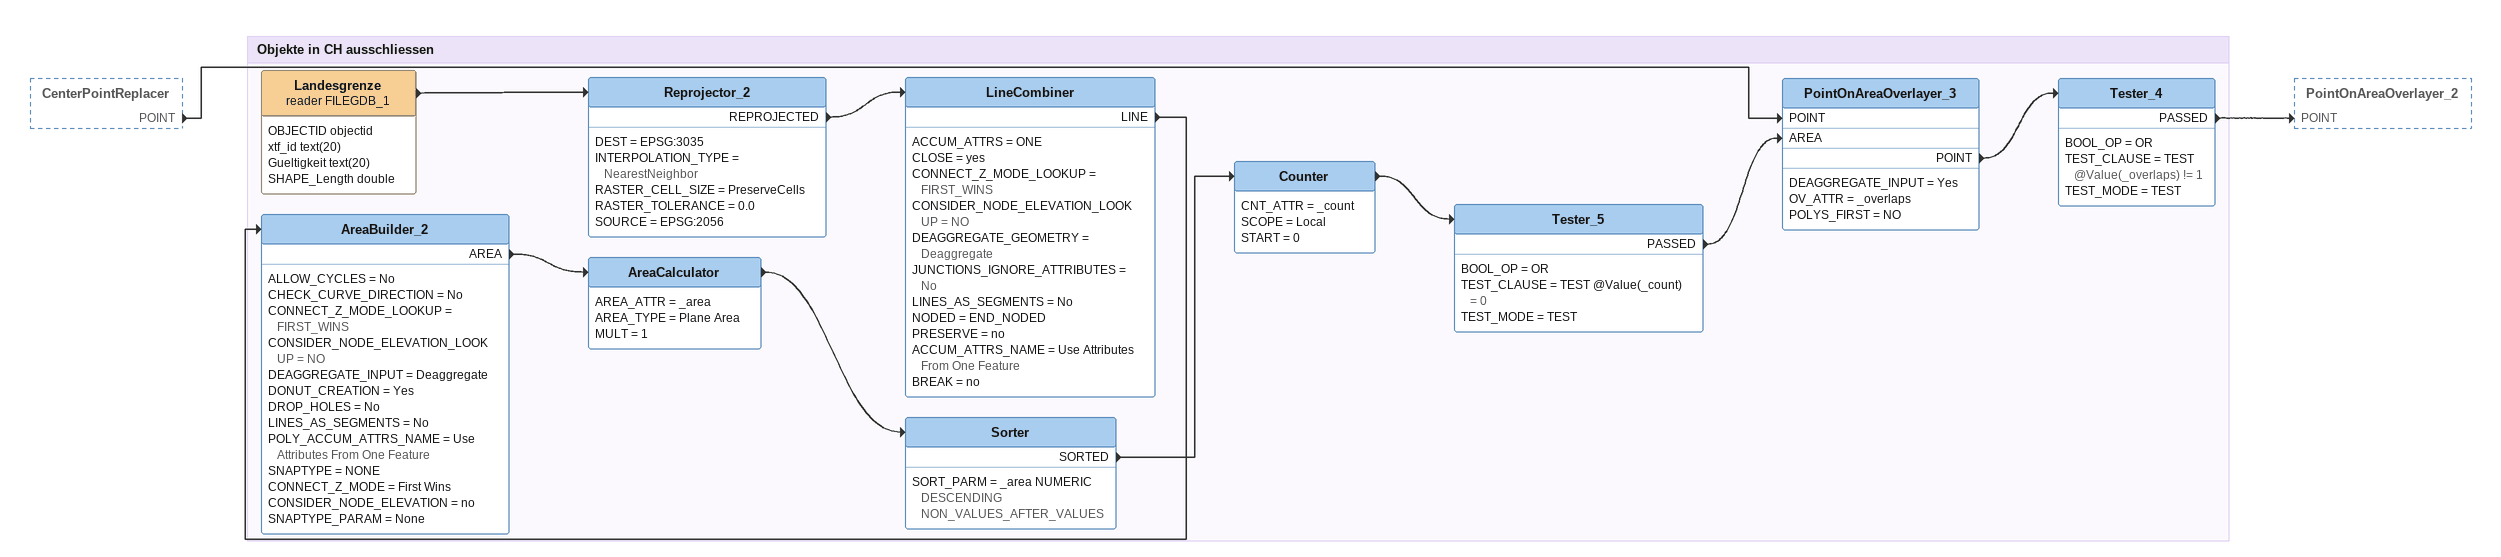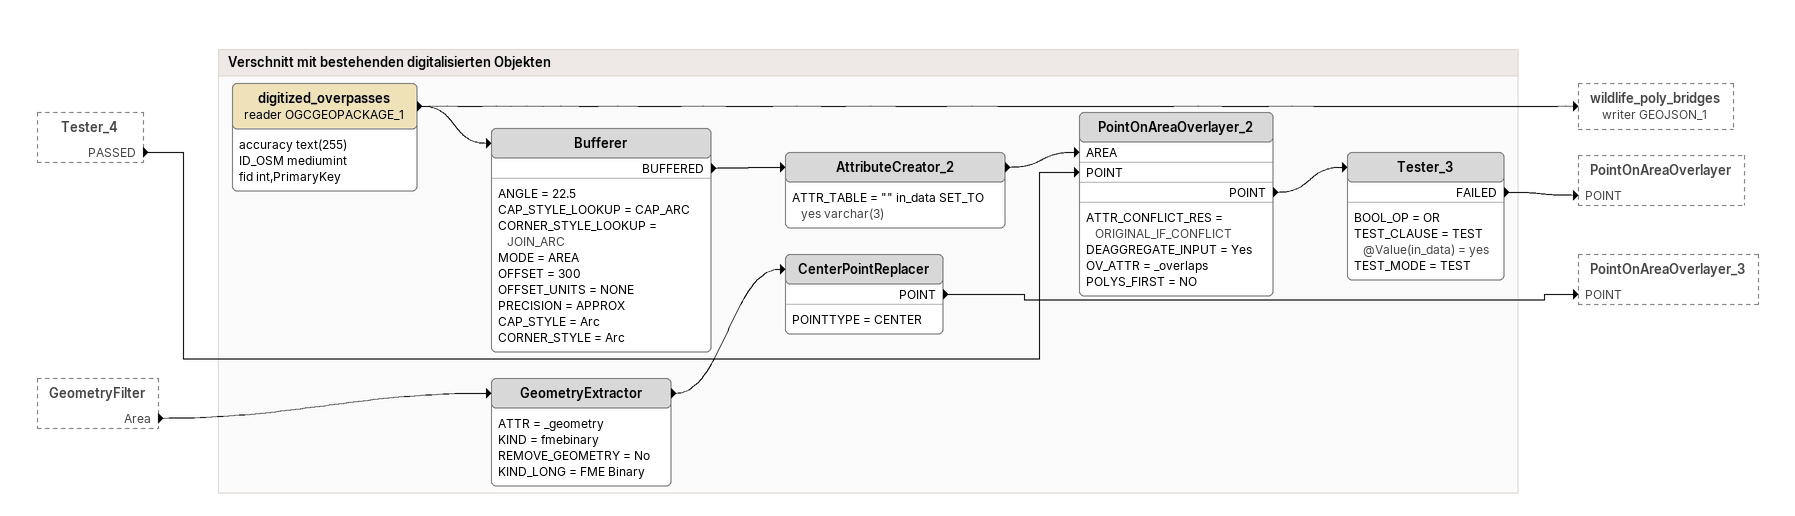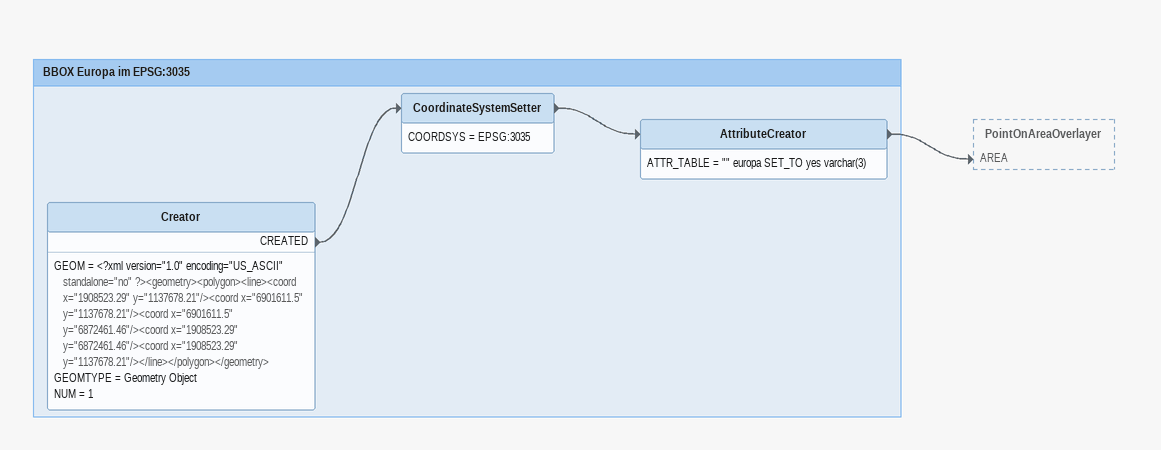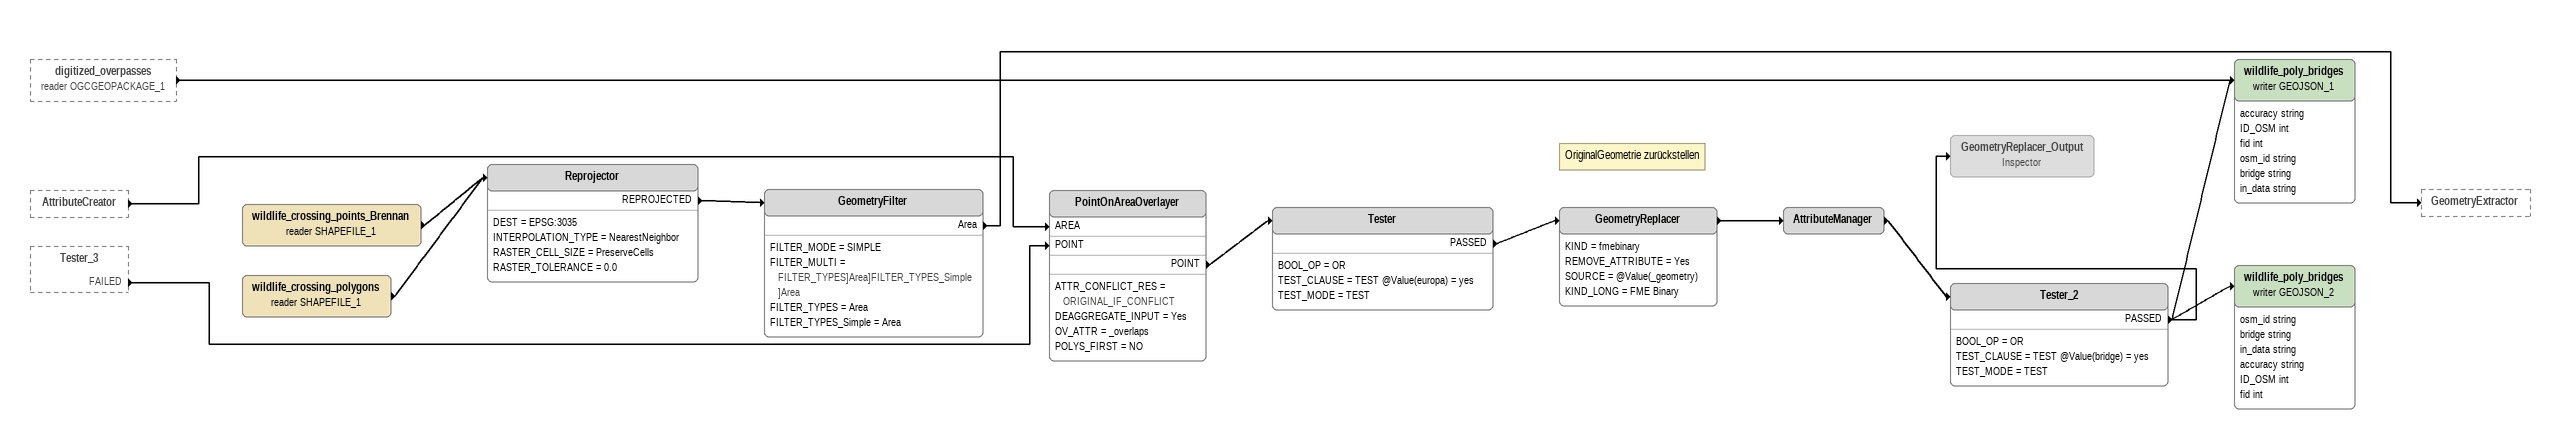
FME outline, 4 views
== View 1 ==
CenterPointReplacer [outside]
    POINT -> PointOnAreaOverlayer_3 [POINT]

Bookmark: Objekte in CH ausschliessen
Landesgrenze (reader FILEGDB_1)
    attributes: OBJECTID objectid, xtf_id text(20), Gueltigkeit text(20), SHAPE_Length double
    -> Reprojector_2
Reprojector_2
    DEST = EPSG:3035
    INTERPOLATION_TYPE = NearestNeighbor
    RASTER_CELL_SIZE = PreserveCells
    RASTER_TOLERANCE = 0.0
    SOURCE = EPSG:2056
    REPROJECTED -> LineCombiner
LineCombiner
    ACCUM_ATTRS = ONE
    CLOSE = yes
    CONNECT_Z_MODE_LOOKUP = FIRST_WINS
    CONSIDER_NODE_ELEVATION_LOOKUP = NO
    DEAGGREGATE_GEOMETRY = Deaggregate
    JUNCTIONS_IGNORE_ATTRIBUTES = No
    LINES_AS_SEGMENTS = No
    NODED = END_NODED
    PRESERVE = no
    ACCUM_ATTRS_NAME = Use Attributes From One Feature
    BREAK = no
    LINE -> AreaBuilder_2
AreaBuilder_2
    ALLOW_CYCLES = No
    CHECK_CURVE_DIRECTION = No
    CONNECT_Z_MODE_LOOKUP = FIRST_WINS
    CONSIDER_NODE_ELEVATION_LOOKUP = NO
    DEAGGREGATE_INPUT = Deaggregate
    DONUT_CREATION = Yes
    DROP_HOLES = No
    LINES_AS_SEGMENTS = No
    POLY_ACCUM_ATTRS_NAME = Use Attributes From One Feature
    SNAPTYPE = NONE
    CONNECT_Z_MODE = First Wins
    CONSIDER_NODE_ELEVATION = no
    SNAPTYPE_PARAM = None
    AREA -> AreaCalculator
AreaCalculator
    AREA_ATTR = _area
    AREA_TYPE = Plane Area
    MULT = 1
    -> Sorter
Sorter
    SORT_PARM = _area NUMERIC DESCENDING NON_VALUES_AFTER_VALUES
    SORTED -> Counter
Counter
    CNT_ATTR = _count
    SCOPE = Local
    START = 0
    -> Tester_5
Tester_5
    BOOL_OP = OR
    TEST_CLAUSE = TEST @Value(_count) = 0
    TEST_MODE = TEST
    PASSED -> PointOnAreaOverlayer_3 [AREA]
PointOnAreaOverlayer_3
    DEAGGREGATE_INPUT = Yes
    OV_ATTR = _overlaps
    POLYS_FIRST = NO
    POINT -> Tester_4
Tester_4
    BOOL_OP = OR
    TEST_CLAUSE = TEST @Value(_overlaps) != 1
    TEST_MODE = TEST
    PASSED -> PointOnAreaOverlayer_2 [POINT]

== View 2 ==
Tester_4 [outside]
    PASSED -> PointOnAreaOverlayer_2 [POINT]
GeometryFilter [outside]
    Area -> GeometryExtractor

Bookmark: Verschnitt mit bestehenden digitalisierten Objekten
GeometryExtractor
    ATTR = _geometry
    KIND = fmebinary
    REMOVE_GEOMETRY = No
    KIND_LONG = FME Binary
    -> CenterPointReplacer
CenterPointReplacer
    POINTTYPE = CENTER
    POINT -> PointOnAreaOverlayer_3 [POINT]
digitized_overpasses (reader OGCGEOPACKAGE_1)
    attributes: accuracy text(255), ID_OSM mediumint, fid int,PrimaryKey
    -> Bufferer
    -> wildlife_poly_bridges (writer GEOJSON_1)
Bufferer
    ANGLE = 22.5
    CAP_STYLE_LOOKUP = CAP_ARC
    CORNER_STYLE_LOOKUP = JOIN_ARC
    MODE = AREA
    OFFSET = 300
    OFFSET_UNITS = NONE
    PRECISION = APPROX
    CAP_STYLE = Arc
    CORNER_STYLE = Arc
    BUFFERED -> AttributeCreator_2
AttributeCreator_2
    ATTR_TABLE = "" in_data SET_TO yes varchar(3)
    -> PointOnAreaOverlayer_2 [AREA]
PointOnAreaOverlayer_2
    ATTR_CONFLICT_RES = ORIGINAL_IF_CONFLICT
    DEAGGREGATE_INPUT = Yes
    OV_ATTR = _overlaps
    POLYS_FIRST = NO
    POINT -> Tester_3
Tester_3
    BOOL_OP = OR
    TEST_CLAUSE = TEST @Value(in_data) = yes
    TEST_MODE = TEST
    FAILED -> PointOnAreaOverlayer [POINT]

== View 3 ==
Bookmark: BBOX Europa im EPSG:3035
Creator
    GEOM = <?xml version="1.0" encoding="US_ASCII" standalone="no" ?><geometry><polygon><line><coord x="1908523.29" y="1137678.21"/><coord x="6901611.5" y="1137678.21"/><coord x="6901611.5" y="6872461.46"/><coord x="1908523.29" y="6872461.46"/><coord x="1908523.29" y="1137678.21"/></line></polygon></geometry>
    GEOMTYPE = Geometry Object
    NUM = 1
    CREATED -> CoordinateSystemSetter
CoordinateSystemSetter
    COORDSYS = EPSG:3035
    -> AttributeCreator
AttributeCreator
    ATTR_TABLE = "" europa SET_TO yes varchar(3)
    -> PointOnAreaOverlayer [AREA]

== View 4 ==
digitized_overpasses (reader OGCGEOPACKAGE_1) [outside]
    -> wildlife_poly_bridges (writer GEOJSON_1)
AttributeCreator [outside]
    -> PointOnAreaOverlayer [AREA]
Tester_3 [outside]
    FAILED -> PointOnAreaOverlayer [POINT]
wildlife_crossing_points_Brennan (reader SHAPEFILE_1)
    -> Reprojector
wildlife_crossing_polygons (reader SHAPEFILE_1)
    -> Reprojector
Reprojector
    DEST = EPSG:3035
    INTERPOLATION_TYPE = NearestNeighbor
    RASTER_CELL_SIZE = PreserveCells
    RASTER_TOLERANCE = 0.0
    REPROJECTED -> GeometryFilter
GeometryFilter
    FILTER_MODE = SIMPLE
    FILTER_MULTI = FILTER_TYPES]Area]FILTER_TYPES_Simple]Area
    FILTER_TYPES = Area
    FILTER_TYPES_Simple = Area
    Area -> GeometryExtractor
PointOnAreaOverlayer
    ATTR_CONFLICT_RES = ORIGINAL_IF_CONFLICT
    DEAGGREGATE_INPUT = Yes
    OV_ATTR = _overlaps
    POLYS_FIRST = NO
    POINT -> Tester
Tester
    BOOL_OP = OR
    TEST_CLAUSE = TEST @Value(europa) = yes
    TEST_MODE = TEST
    PASSED -> GeometryReplacer
Note: OriginalGeometrie zurückstellen
GeometryReplacer
    KIND = fmebinary
    REMOVE_ATTRIBUTE = Yes
    SOURCE = @Value(_geometry)
    KIND_LONG = FME Binary
    -> AttributeManager
AttributeManager
    -> Tester_2
Tester_2
    BOOL_OP = OR
    TEST_CLAUSE = TEST @Value(bridge) = yes
    TEST_MODE = TEST
    PASSED -> GeometryReplacer_Output
    PASSED -> wildlife_poly_bridges (writer GEOJSON_2)
    PASSED -> wildlife_poly_bridges (writer GEOJSON_1)
wildlife_poly_bridges (writer GEOJSON_1)
    attributes: accuracy string, ID_OSM int, fid int, osm_id string, bridge string, in_data string
GeometryReplacer_Output: Inspector [off]
wildlife_poly_bridges (writer GEOJSON_2)
    attributes: osm_id string, bridge string, in_data string, accuracy string, ID_OSM int, fid int
